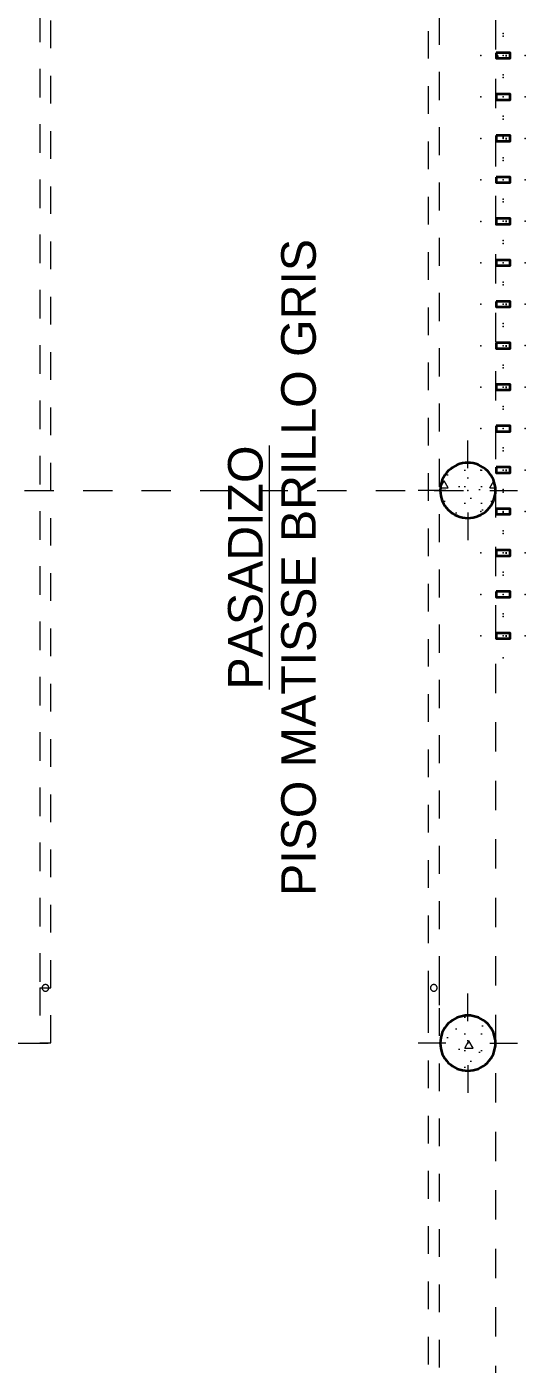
# Model space of a CAD drawing. Header units: feet. Extents: x 2 to 125, y -24 to 93.
# Drawn here: x 87.28 to 89.083, y 80.504 to 85.344 of the extents above; entities that cross this region are included whole.
import ezdxf

# ---------------------------------------------------------------- set-up
doc = ezdxf.new("R2010")
doc.units = ezdxf.units.FT
doc.header["$MEASUREMENT"] = 0
doc.linetypes.add('Dashed', pattern=[0.211667, 0.105833, -0.105833])
doc.linetypes.add('Small Dashed', pattern=[0.141111, 0.070556, -0.070556])
for name, color, linetype, lineweight, true_color in [('Annotation - Text_Pen_No__167', 7, 'Continuous', 13, 0x6a6a6a), ('RAMPA PROPUESTA 1 CERRAMIENTO_Pen_No__123', 7, 'Continuous', 0, 0xd8d8d8), ('RAMPA PROPUESTA 1 CERRAMIENTO_Pen_No__28', 7, 'Continuous', 35, 0xa80f02), ('RAMPA PROPUESTA 1 CERRAMIENTO_Pen_No__48', 7, 'Continuous', 25, 0xa80f02), ('Structural - Bearing_Pen_No__167', 7, 'Continuous', 13, 0x6a6a6a)]:
    doc.layers.add(name, color=color, linetype=linetype, lineweight=lineweight, true_color=true_color)
for name, color, linetype, lineweight in [('Drawing & Figure_Pen_No__122', 9, 'Continuous', 13), ('Interior - Stair & Railing_Pen_No__122', 9, 'Continuous', 13), ('Structural - Bearing_Pen_No__122', 9, 'Continuous', 13), ('Structural - Bearing_Pen_No__21', 7, 'Continuous', 35)]:
    doc.layers.add(name, color=color, linetype=linetype, lineweight=lineweight)
doc.styles.add('GENERATED_STYLE_1', font='arial.ttf')
pattern_1 = [(0, (75.36407, 85.38942), (0, 0.311769), [0.03, -0.15]), (0, (75.45407, 85.5453), (0, 0.311769), [0.03, -0.15]), (60, (75.36407, 85.38942), (-0.27, 0.1558846), [0.03, -0.15]), (60, (75.54407, 85.38942), (-0.27, 0.1558846), [0.03, -0.15]), (120, (75.39407, 85.38942), (0.27, 0.1558846), [0.03, -0.15]), (120, (75.57407, 85.38942), (0.27, 0.1558846), [0.03, -0.15]), (0, (75.36407, 85.41942), (0, 0.06), [0, -0.06, 0, -0.09]), (45, (75.39407, 85.41942), (-0.0424264, 0.0424264), [0, -0.045, 0, -0.075])]

msp = doc.modelspace()

# ---------------------------------------------------------------- hatches: boundary and pattern name
at = {"layer": 'RAMPA PROPUESTA 1 CERRAMIENTO_Pen_No__48', "linetype": 'Continuous', "lineweight": 25, "true_color": 0xa80f02}
h = msp.add_hatch(dxfattribs=at)
h.set_pattern_fill('STRUCTURAL_CONCRETE', color=14, style=0, pattern_type=2)
h.set_pattern_definition(pattern_1)
h.paths.add_polyline_path([(88.9776, 85.2496), (88.9776, 85.2296), (89.0276, 85.2296), (89.0276, 85.2496)])
h = msp.add_hatch(dxfattribs=at)
h.set_pattern_fill('STRUCTURAL_CONCRETE', color=14, style=0, pattern_type=2)
h.set_pattern_definition(pattern_1)
h.paths.add_polyline_path([(88.9776, 84.9496), (88.9776, 84.9296), (89.0276, 84.9296), (89.0276, 84.9496)])
h = msp.add_hatch(dxfattribs=at)
h.set_pattern_fill('STRUCTURAL_CONCRETE', color=14, style=0, pattern_type=2)
h.set_pattern_definition(pattern_1)
h.paths.add_polyline_path([(88.9776, 84.6496), (88.9776, 84.6296), (89.0276, 84.6296), (89.0276, 84.6496)])
h = msp.add_hatch(dxfattribs=at)
h.set_pattern_fill('STRUCTURAL_CONCRETE', color=14, style=0, pattern_type=2)
h.set_pattern_definition(pattern_1)
h.paths.add_polyline_path([(88.9776, 84.3496), (88.9776, 84.3296), (89.0276, 84.3296), (89.0276, 84.3496)])
h = msp.add_hatch(dxfattribs=at)
h.set_pattern_fill('STRUCTURAL_CONCRETE', color=14, style=0, pattern_type=2)
h.set_pattern_definition(pattern_1)
h.paths.add_polyline_path([(88.9776, 84.1996), (88.9776, 84.1796), (89.0276, 84.1796), (89.0276, 84.1996)])
h = msp.add_hatch(dxfattribs=at)
h.set_pattern_fill('STRUCTURAL_CONCRETE', color=14, style=0, pattern_type=2)
h.set_pattern_definition(pattern_1)
h.paths.add_polyline_path([(88.9776, 84.0496), (88.9776, 84.0296), (89.0276, 84.0296), (89.0276, 84.0496)])
h = msp.add_hatch(dxfattribs=at)
h.set_pattern_fill('STRUCTURAL_CONCRETE', color=14, style=0, pattern_type=2)
h.set_pattern_definition(pattern_1)
h.paths.add_polyline_path([(88.9776, 83.7496), (88.9776, 83.7296), (89.0276, 83.7296), (89.0276, 83.7496)])
h = msp.add_hatch(dxfattribs=at)
h.set_pattern_fill('STRUCTURAL_CONCRETE', color=14, style=0, pattern_type=2)
h.set_pattern_definition(pattern_1)
h.paths.add_polyline_path([(88.9776, 83.5996), (88.9776, 83.5796), (89.0276, 83.5796), (89.0276, 83.5996)])
h = msp.add_hatch(dxfattribs=at)
h.set_pattern_fill('STRUCTURAL_CONCRETE', color=14, style=0, pattern_type=2)
h.set_pattern_definition(pattern_1)
h.paths.add_polyline_path([(88.9776, 83.4496), (88.9776, 83.4296), (89.0276, 83.4296), (89.0276, 83.4496)])
h = msp.add_hatch(dxfattribs=at)
h.set_pattern_fill('STRUCTURAL_CONCRETE', color=14, style=0, pattern_type=2)
h.set_pattern_definition(pattern_1)
h.paths.add_polyline_path([(88.9776, 83.1496), (88.9776, 83.1296), (89.0276, 83.1296), (89.0276, 83.1496)])
at = {"layer": 'Structural - Bearing_Pen_No__122', "linetype": 'Continuous', "lineweight": 13}
h = msp.add_hatch(dxfattribs=at)
h.set_pattern_fill('STRUCTURAL_CONCRETE', color=9, style=0, pattern_type=2)
h.set_pattern_definition(pattern_1)
h.paths.add_polyline_path([(88.7752, 83.666, 0.414214), (88.8752, 83.566, 0.414214), (88.9752, 83.666, 0.414214), (88.8752, 83.766, 0.414214)])
h = msp.add_hatch(dxfattribs=at)
h.set_pattern_fill('STRUCTURAL_CONCRETE', color=9, style=0, pattern_type=2)
h.set_pattern_definition(pattern_1)
h.paths.add_polyline_path([(88.7752, 81.666, 0.414214), (88.8752, 81.566, 0.414214), (88.9752, 81.666, 0.414214), (88.8752, 81.766, 0.414214)])

# ---------------------------------------------------------------- linework, layer by layer
at = {"layer": 'Drawing & Figure_Pen_No__122', "color": 9, "linetype": 'Dashed', "lineweight": 13}
for p, q in [((88.9752, 77.641), (88.9776, 89.6911)), ((87.2722, 83.666), (88.9697, 83.666))]:
    msp.add_line(p, q, dxfattribs=at)
at = {"layer": 'Interior - Stair & Railing_Pen_No__122', "color": 9, "linetype": 'Small Dashed', "lineweight": 13}
for p, q in [((87.3276, 87.9914), (87.3276, 81.8661)), ((87.3276, 87.9914), (87.3276, 81.8661)), ((87.3276, 87.9914), (87.3276, 81.8661)), ((87.3276, 87.9877), (87.3276, 81.8661)), ((87.3676, 81.8661), (87.3676, 87.9914)), ((87.3676, 81.8661), (87.3676, 87.9914)), ((87.3676, 81.8661), (87.3676, 87.9914)), ((87.3676, 81.8661), (87.3676, 87.9877)), ((88.7321, 87.9282), (88.7321, 81.8785)), ((88.7321, 87.9282), (88.7321, 81.8785)), ((88.7321, 87.9282), (88.7321, 81.8785)), ((88.7321, 87.9282), (88.7321, 81.8803)), ((88.7721, 81.8785), (88.7721, 87.9282)), ((88.7721, 81.8785), (88.7721, 87.9282)), ((88.7721, 81.8785), (88.7721, 87.9282)), ((88.7721, 81.8803), (88.7721, 87.9282)), ((87.3276, 81.8661), (87.3276, 81.6673)), ((87.3276, 81.8661), (87.3276, 81.6673)), ((87.3276, 81.8661), (87.3276, 81.6673)), ((87.3276, 81.8661), (87.3676, 81.8661)), ((87.3676, 81.6673), (87.3676, 81.8661)), ((87.3676, 81.6673), (87.3676, 81.8661)), ((87.3676, 81.6673), (87.3676, 81.8661)), ((88.7321, 81.8803), (88.7321, 81.8675)), ((88.7321, 81.8785), (88.7321, 81.866)), ((88.7321, 81.8785), (88.7321, 81.866)), ((88.7321, 81.8785), (88.7321, 81.866)), ((88.7321, 81.8675), (88.7321, 81.8646)), ((88.7321, 81.866), (88.7321, 81.841)), ((88.7321, 81.866), (88.7321, 81.841)), ((88.7321, 81.866), (88.7321, 81.841)), ((88.7321, 81.8646), (88.7321, 81.8417)), ((88.7321, 81.8417), (88.7321, 81.816)), ((88.7321, 81.841), (88.7321, 81.816)), ((88.7321, 81.841), (88.7321, 81.816)), ((88.7321, 81.841), (88.7321, 81.816)), ((88.7721, 81.8675), (88.7721, 81.8803)), ((88.7721, 81.866), (88.7721, 81.8785)), ((88.7721, 81.866), (88.7721, 81.8785)), ((88.7721, 81.866), (88.7721, 81.8785)), ((88.7721, 81.8646), (88.7721, 81.8675)), ((88.7721, 81.841), (88.7721, 81.866)), ((88.7721, 81.841), (88.7721, 81.866)), ((88.7721, 81.841), (88.7721, 81.866)), ((88.7721, 81.8417), (88.7721, 81.8646)), ((88.7721, 81.816), (88.7721, 81.8417)), ((88.7721, 81.816), (88.7721, 81.841)), ((88.7721, 81.816), (88.7721, 81.841)), ((88.7721, 81.816), (88.7721, 81.841)), ((88.7321, 81.816), (88.7321, 81.8035)), ((88.7321, 81.816), (88.7321, 81.8035)), ((88.7321, 81.816), (88.7321, 81.8035)), ((88.7321, 81.816), (88.7321, 81.8032)), ((88.7321, 81.8035), (88.7321, 77.8928)), ((88.7321, 81.8035), (88.7321, 77.8928)), ((88.7321, 81.8035), (88.7321, 77.8928)), ((88.7321, 81.8032), (88.7321, 77.8928)), ((88.7721, 81.8035), (88.7721, 81.816)), ((88.7721, 81.8035), (88.7721, 81.816)), ((88.7721, 81.8035), (88.7721, 81.816)), ((88.7721, 81.8032), (88.7721, 81.816)), ((88.7721, 77.8928), (88.7721, 81.8035)), ((88.7721, 77.8928), (88.7721, 81.8035)), ((88.7721, 77.8928), (88.7721, 81.8035)), ((88.7721, 77.8928), (88.7721, 81.8032)), ((87.3276, 81.6673), (87.3676, 81.6673)), ((87.3276, 81.6673), (87.3676, 81.6673)), ((87.3276, 81.6673), (87.3676, 81.6673))]:
    msp.add_line(p, q, dxfattribs=at)
for points in [[(87.3356, 81.8661, 1), (87.3596, 81.8661, 1)], [(88.7401, 81.866, 1), (88.7641, 81.866, 1)]]:
    msp.add_lwpolyline(points, format="xyb", close=True, dxfattribs=at)
at = {"layer": 'RAMPA PROPUESTA 1 CERRAMIENTO_Pen_No__123', "color": 254, "linetype": 'Continuous', "lineweight": 0, "true_color": 0xd8d8d8}
for p in [(89.0026, 85.3196), (89.0027, 85.3096), (88.9226, 85.2395), (89.0026, 85.2396), (89.0826, 85.2397), (89.0026, 85.1696), (89.0027, 85.1596), (88.9226, 85.0895), (89.0026, 85.0896), (89.0826, 85.0897), (89.0026, 85.0196), (89.0027, 85.0096), (88.9226, 84.9395), (89.0026, 84.9396), (89.0826, 84.9397), (89.0026, 84.8696), (89.0027, 84.8596), (88.9226, 84.7895), (89.0026, 84.7896), (89.0826, 84.7897), (89.0026, 84.7196), (89.0027, 84.7096), (88.9226, 84.6395), (89.0026, 84.6396), (89.0826, 84.6397), (89.0026, 84.5696), (89.0027, 84.5596), (88.9226, 84.4895), (89.0026, 84.4896), (89.0826, 84.4897), (89.0026, 84.4196), (89.0027, 84.4096), (88.9226, 84.3395), (89.0026, 84.3396), (89.0826, 84.3397), (89.0026, 84.2696), (89.0027, 84.2596), (88.9226, 84.1895), (89.0026, 84.1896), (89.0826, 84.1897), (89.0026, 84.1196), (89.0027, 84.1096), (88.9226, 84.0395), (89.0026, 84.0396), (89.0826, 84.0397), (89.0026, 83.9696), (89.0027, 83.9596), (88.9226, 83.8895), (89.0026, 83.8896), (89.0826, 83.8897), (89.0026, 83.8196), (89.0027, 83.8096), (88.9226, 83.7395), (89.0026, 83.7396), (89.0826, 83.7397), (89.0026, 83.6696), (89.0027, 83.6596), (88.9226, 83.5895), (89.0026, 83.5896), (89.0826, 83.5897), (89.0026, 83.5196), (89.0027, 83.5096), (88.9226, 83.4395), (89.0026, 83.4396), (89.0826, 83.4397), (89.0026, 83.3696), (89.0027, 83.3596), (88.9226, 83.2895), (89.0026, 83.2896), (89.0826, 83.2897), (89.0026, 83.2196), (89.0027, 83.2096), (88.9226, 83.1395), (89.0026, 83.1396), (89.0826, 83.1397), (89.0027, 83.0596)]:
    msp.add_point(p, dxfattribs=at)
at = {"layer": 'RAMPA PROPUESTA 1 CERRAMIENTO_Pen_No__28', "color": 14, "linetype": 'Continuous', "lineweight": 35, "true_color": 0xa80f02}
for points in [[(88.9776, 85.2496), (88.9776, 85.2296), (89.0276, 85.2296), (89.0276, 85.2496)], [(88.9776, 85.0996), (88.9776, 85.0796), (89.0276, 85.0796), (89.0276, 85.0996)], [(88.9776, 84.9496), (88.9776, 84.9296), (89.0276, 84.9296), (89.0276, 84.9496)], [(88.9776, 84.7996), (88.9776, 84.7796), (89.0276, 84.7796), (89.0276, 84.7996)], [(88.9776, 84.6496), (88.9776, 84.6296), (89.0276, 84.6296), (89.0276, 84.6496)], [(88.9776, 84.4996), (88.9776, 84.4796), (89.0276, 84.4796), (89.0276, 84.4996)], [(88.9776, 84.3496), (88.9776, 84.3296), (89.0276, 84.3296), (89.0276, 84.3496)], [(88.9776, 84.1996), (88.9776, 84.1796), (89.0276, 84.1796), (89.0276, 84.1996)], [(88.9776, 84.0496), (88.9776, 84.0296), (89.0276, 84.0296), (89.0276, 84.0496)], [(88.9776, 83.8996), (88.9776, 83.8796), (89.0276, 83.8796), (89.0276, 83.8996)], [(88.9776, 83.7496), (88.9776, 83.7296), (89.0276, 83.7296), (89.0276, 83.7496)], [(88.9776, 83.5996), (88.9776, 83.5796), (89.0276, 83.5796), (89.0276, 83.5996)], [(88.9776, 83.4496), (88.9776, 83.4296), (89.0276, 83.4296), (89.0276, 83.4496)], [(88.9776, 83.2996), (88.9776, 83.2796), (89.0276, 83.2796), (89.0276, 83.2996)], [(88.9776, 83.1496), (88.9776, 83.1296), (89.0276, 83.1296), (89.0276, 83.1496)]]:
    msp.add_lwpolyline(points, close=True, dxfattribs=at)
at = {"layer": 'Structural - Bearing_Pen_No__167', "color": 251, "linetype": 'Continuous', "lineweight": 13, "true_color": 0x6a6a6a}
for p, q in [((88.8752, 83.746), (88.8752, 83.846)), ((87.2826, 83.666), (87.3626, 83.666)), ((88.7952, 83.666), (88.6952, 83.666)), ((88.9552, 83.666), (89.0552, 83.666)), ((88.8752, 83.586), (88.8752, 83.486)), ((88.8752, 81.746), (88.8752, 81.846)), ((87.0576, 81.666), (87.3576, 81.666)), ((88.7952, 81.666), (88.6952, 81.666)), ((88.9552, 81.666), (89.0552, 81.666)), ((88.8752, 81.586), (88.8752, 81.486))]:
    msp.add_line(p, q, dxfattribs=at)
for p in [(88.8752, 83.666), (88.8752, 81.666)]:
    msp.add_point(p, dxfattribs=at)
at = {"layer": 'Structural - Bearing_Pen_No__21', "color": 7, "linetype": 'Continuous', "lineweight": 35}
for points in [[(88.7752, 83.666, 0.414214), (88.8752, 83.566, 0.414214), (88.9752, 83.666, 0.414214), (88.8752, 83.766, 0.414214)], [(88.7752, 81.666, 0.414214), (88.8752, 81.566, 0.414214), (88.9752, 81.666, 0.414214), (88.8752, 81.766, 0.414214)]]:
    msp.add_lwpolyline(points, format="xyb", close=True, dxfattribs=at)

# ---------------------------------------------------------------- texts
at = {"layer": 'Annotation - Text_Pen_No__167', "color": 251, "linetype": 'Continuous', "lineweight": 13, "true_color": 0x6a6a6a, "insert": (88.0078, 83.3871), "char_height": 0.125, "attachment_point": 2, "rotation": 90, "line_spacing_factor": 0.923713, "style": 'GENERATED_STYLE_1'}
msp.add_mtext('\\A1;{\\LPASADIZO\\P}PISO MATISSE BRILLO GRIS', dxfattribs=at)

doc.saveas('drawing.dxf')
